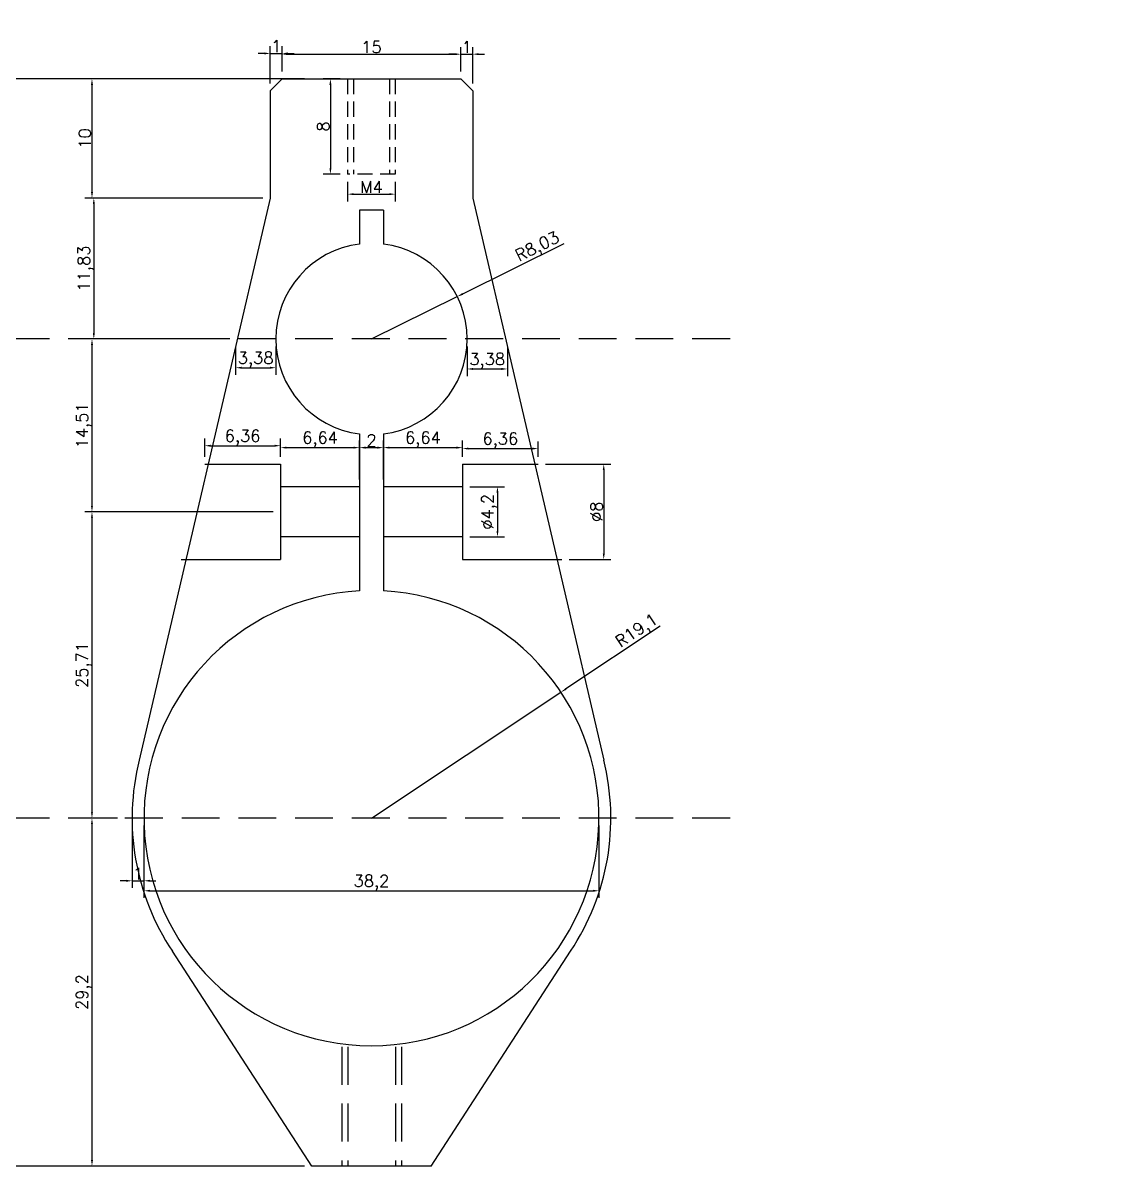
# Model space of a CAD drawing. Header units: millimetres. Extents: x 6817 to 10425, y -2870 to -164.
# Drawn here: x 9890.9 to 9981.6, y -916.4 to -820 of the extents above; entities that cross this region are included whole.
import ezdxf

# ---------------------------------------------------------------- set-up
doc = ezdxf.new("R2010")
doc.units = ezdxf.units.MM
doc.linetypes.add('HIDDEN', pattern=[9.525, 6.35, -3.175])
doc.layers.add('图层2', color=108, linetype='Continuous')
doc.styles.get("Standard").update_dxf_attribs({"font": 'txt', "bigfont": 'gbcbig.shx'})
doc.dimstyles.new('ISO-25', dxfattribs={"dimtxt": 1, "dimasz": 0.5, "dimexe": 0.6, "dimexo": 0.625, "dimgap": 0.1, "dimtad": 1, "dimtxsty": 'Standard', "dimcen": 2.5, "dimadec": 0, "dimazin": 0, "dimtfac": 1, "dimtmove": 0, "dimatfit": 3, "dimfxl": 1, "dimarcsym": 0})

# ---------------------------------------------------------------- blocks, each defined once
blk = doc.blocks.new('*D901')
at = {"layer": 'Defpoints', "color": 0, "linetype": 'ByBlock', "transparency": 16777216}
for p in [(9912.636, -822.545), (9912.636, -824.684), (9911.636, -825.684)]:
    blk.add_point(p, dxfattribs=at)
at = {"layer": '图层2', "color": 0, "linetype": 'ByBlock', "lineweight": -2, "transparency": 16777216}
for p, q in [((9911.136, -822.545), (9910.636, -822.545)), ((9911.636, -825.059), (9911.636, -821.945)), ((9911.636, -822.545), (9912.636, -822.545)), ((9912.636, -824.059), (9912.636, -821.945)), ((9913.136, -822.545), (9913.636, -822.545))]:
    blk.add_line(p, q, dxfattribs=at)
at = {"layer": '图层2', "color": 0, "linetype": 'ByBlock', "transparency": 16777216}
for points in [[(9911.136, -822.462), (9911.136, -822.629), (9911.636, -822.545)], [(9913.136, -822.462), (9913.136, -822.629), (9912.636, -822.545)]]:
    blk.add_solid(points, dxfattribs=at)
at = {"layer": '图层2', "color": 0, "linetype": 'ByBlock', "transparency": 16777216, "insert": (9912.136, -821.945), "char_height": 1, "attachment_point": 5}
blk.add_mtext('1', dxfattribs=at)
blk = doc.blocks.new('*D902')
at = {"layer": 'Defpoints', "color": 0, "linetype": 'ByBlock', "transparency": 16777216}
for p in [(9927.636, -822.608), (9912.636, -824.684), (9927.636, -824.684)]:
    blk.add_point(p, dxfattribs=at)
at = {"layer": '图层2', "color": 0, "linetype": 'ByBlock', "lineweight": -2, "transparency": 16777216}
for p, q in [((9912.636, -824.059), (9912.636, -822.008)), ((9913.136, -822.608), (9927.136, -822.608)), ((9927.636, -824.059), (9927.636, -822.008))]:
    blk.add_line(p, q, dxfattribs=at)
at = {"layer": '图层2', "color": 0, "linetype": 'ByBlock', "transparency": 16777216}
for points in [[(9913.136, -822.525), (9913.136, -822.691), (9912.636, -822.608)], [(9927.136, -822.525), (9927.136, -822.691), (9927.636, -822.608)]]:
    blk.add_solid(points, dxfattribs=at)
at = {"layer": '图层2', "color": 0, "linetype": 'ByBlock', "transparency": 16777216, "insert": (9920.136, -822.008), "char_height": 1, "attachment_point": 5}
blk.add_mtext('15', dxfattribs=at)
blk = doc.blocks.new('*D903')
at = {"layer": 'Defpoints', "color": 0, "linetype": 'ByBlock', "transparency": 16777216}
for p in [(9928.636, -822.608), (9927.636, -824.684), (9928.636, -825.684)]:
    blk.add_point(p, dxfattribs=at)
at = {"layer": '图层2', "color": 0, "linetype": 'ByBlock', "lineweight": -2, "transparency": 16777216}
for p, q in [((9927.136, -822.608), (9926.636, -822.608)), ((9927.636, -824.059), (9927.636, -822.008)), ((9927.636, -822.608), (9928.636, -822.608)), ((9928.636, -825.059), (9928.636, -822.008)), ((9929.136, -822.608), (9929.636, -822.608))]:
    blk.add_line(p, q, dxfattribs=at)
at = {"layer": '图层2', "color": 0, "linetype": 'ByBlock', "transparency": 16777216}
for points in [[(9927.136, -822.525), (9927.136, -822.691), (9927.636, -822.608)], [(9929.136, -822.525), (9929.136, -822.691), (9928.636, -822.608)]]:
    blk.add_solid(points, dxfattribs=at)
at = {"layer": '图层2', "color": 0, "linetype": 'ByBlock', "transparency": 16777216, "insert": (9928.136, -822.008), "char_height": 1, "attachment_point": 5}
blk.add_mtext('1', dxfattribs=at)
blk = doc.blocks.new('*D904')
at = {"layer": 'Defpoints', "color": 0, "linetype": 'ByBlock', "transparency": 16777216}
for p in [(9912.636, -824.684), (9896.669, -834.684), (9911.636, -834.684)]:
    blk.add_point(p, dxfattribs=at)
at = {"layer": '图层2', "color": 0, "linetype": 'ByBlock', "lineweight": -2, "transparency": 16777216}
for p, q in [((9912.011, -824.684), (9896.069, -824.684)), ((9896.669, -825.184), (9896.669, -834.184)), ((9911.011, -834.684), (9896.069, -834.684))]:
    blk.add_line(p, q, dxfattribs=at)
at = {"layer": '图层2', "color": 0, "linetype": 'ByBlock', "transparency": 16777216}
for points in [[(9896.586, -825.184), (9896.753, -825.184), (9896.669, -824.684)], [(9896.586, -834.184), (9896.753, -834.184), (9896.669, -834.684)]]:
    blk.add_solid(points, dxfattribs=at)
at = {"layer": '图层2', "color": 0, "linetype": 'ByBlock', "transparency": 16777216, "insert": (9896.069, -829.684), "char_height": 1, "attachment_point": 5, "rotation": 90}
blk.add_mtext('10', dxfattribs=at)
blk = doc.blocks.new('*D905')
at = {"layer": 'Defpoints', "color": 0, "linetype": 'ByBlock', "transparency": 16777216}
for p in [(9911.636, -834.684), (9896.824, -846.511), (9908.878, -846.511)]:
    blk.add_point(p, dxfattribs=at)
at = {"layer": '图层2', "color": 0, "linetype": 'ByBlock', "lineweight": -2, "transparency": 16777216}
for p, q in [((9911.011, -834.684), (9896.224, -834.684)), ((9896.824, -835.184), (9896.824, -846.011)), ((9908.253, -846.511), (9896.224, -846.511))]:
    blk.add_line(p, q, dxfattribs=at)
at = {"layer": '图层2', "color": 0, "linetype": 'ByBlock', "transparency": 16777216}
for points in [[(9896.741, -835.184), (9896.908, -835.184), (9896.824, -834.684)], [(9896.741, -846.011), (9896.908, -846.011), (9896.824, -846.511)]]:
    blk.add_solid(points, dxfattribs=at)
at = {"layer": '图层2', "color": 0, "linetype": 'ByBlock', "transparency": 16777216, "insert": (9896.141, -840.598), "char_height": 1, "attachment_point": 5, "rotation": 90}
blk.add_mtext('11,83', dxfattribs=at)
blk = doc.blocks.new('*D906')
at = {"layer": 'Defpoints', "color": 0, "linetype": 'ByBlock', "transparency": 16777216}
for p in [(9908.723, -846.511), (9896.669, -861.018), (9912.497, -861.018)]:
    blk.add_point(p, dxfattribs=at)
at = {"layer": '图层2', "color": 0, "linetype": 'ByBlock', "lineweight": -2, "transparency": 16777216}
for p, q in [((9908.098, -846.511), (9896.069, -846.511)), ((9896.669, -847.011), (9896.669, -860.518)), ((9911.872, -861.018), (9896.069, -861.018))]:
    blk.add_line(p, q, dxfattribs=at)
at = {"layer": '图层2', "color": 0, "linetype": 'ByBlock', "transparency": 16777216}
for points in [[(9896.586, -847.011), (9896.753, -847.011), (9896.669, -846.511)], [(9896.586, -860.518), (9896.753, -860.518), (9896.669, -861.018)]]:
    blk.add_solid(points, dxfattribs=at)
at = {"layer": '图层2', "color": 0, "linetype": 'ByBlock', "transparency": 16777216, "insert": (9895.986, -853.764), "char_height": 1, "attachment_point": 5, "rotation": 90}
blk.add_mtext('14,51', dxfattribs=at)
blk = doc.blocks.new('*D605')
at = {"layer": 'Defpoints', "color": 0, "linetype": 'ByBlock', "transparency": 16777216}
for p in [(9912.497, -861.018), (9896.669, -886.731), (9899.436, -886.731)]:
    blk.add_point(p, dxfattribs=at)
at = {"layer": '图层2', "color": 0, "linetype": 'ByBlock', "lineweight": -2, "transparency": 16777216}
for p, q in [((9911.872, -861.018), (9896.069, -861.018)), ((9896.669, -861.518), (9896.669, -886.231)), ((9898.811, -886.731), (9896.069, -886.731))]:
    blk.add_line(p, q, dxfattribs=at)
at = {"layer": '图层2', "color": 0, "linetype": 'ByBlock', "transparency": 16777216}
for points in [[(9896.586, -861.518), (9896.753, -861.518), (9896.669, -861.018)], [(9896.586, -886.231), (9896.753, -886.231), (9896.669, -886.731)]]:
    blk.add_solid(points, dxfattribs=at)
at = {"layer": '图层2', "color": 0, "linetype": 'ByBlock', "transparency": 16777216, "insert": (9895.986, -873.874), "char_height": 1, "attachment_point": 5, "rotation": 90}
blk.add_mtext('25,71', dxfattribs=at)
blk = doc.blocks.new('*D606')
at = {"layer": 'Defpoints', "color": 0, "linetype": 'ByBlock', "transparency": 16777216}
for p in [(9898.811, -886.731), (9896.669, -915.931), (9915.136, -915.931)]:
    blk.add_point(p, dxfattribs=at)
at = {"layer": '图层2', "color": 0, "linetype": 'ByBlock', "lineweight": -2, "transparency": 16777216}
for p, q in [((9898.186, -886.731), (9896.069, -886.731)), ((9896.669, -887.231), (9896.669, -915.431)), ((9914.511, -915.931), (9896.069, -915.931))]:
    blk.add_line(p, q, dxfattribs=at)
at = {"layer": '图层2', "color": 0, "linetype": 'ByBlock', "transparency": 16777216}
for points in [[(9896.586, -887.231), (9896.753, -887.231), (9896.669, -886.731)], [(9896.586, -915.431), (9896.753, -915.431), (9896.669, -915.931)]]:
    blk.add_solid(points, dxfattribs=at)
at = {"layer": '图层2', "color": 0, "linetype": 'ByBlock', "transparency": 16777216, "insert": (9895.986, -901.331), "char_height": 1, "attachment_point": 5, "rotation": 90}
blk.add_mtext('29,2', dxfattribs=at)
blk = doc.blocks.new('*D907')
at = {"layer": 'Defpoints', "color": 0, "linetype": 'ByBlock', "transparency": 16777216}
for p in [(9912.497, -855.47), (9906.135, -857.018), (9912.497, -857.018)]:
    blk.add_point(p, dxfattribs=at)
at = {"layer": '图层2', "color": 0, "linetype": 'ByBlock', "lineweight": -2, "transparency": 16777216}
for p, q in [((9906.135, -856.393), (9906.135, -854.87)), ((9912.497, -856.393), (9912.497, -854.87)), ((9906.635, -855.47), (9911.997, -855.47))]:
    blk.add_line(p, q, dxfattribs=at)
at = {"layer": '图层2', "color": 0, "linetype": 'ByBlock', "transparency": 16777216}
for points in [[(9906.635, -855.387), (9906.635, -855.553), (9906.135, -855.47)], [(9911.997, -855.387), (9911.997, -855.553), (9912.497, -855.47)]]:
    blk.add_solid(points, dxfattribs=at)
at = {"layer": '图层2', "color": 0, "linetype": 'ByBlock', "transparency": 16777216, "insert": (9909.316, -854.787), "char_height": 1, "attachment_point": 5}
blk.add_mtext('6,36', dxfattribs=at)
blk = doc.blocks.new('*D908')
at = {"layer": 'Defpoints', "color": 0, "linetype": 'ByBlock', "transparency": 16777216}
for p in [(9919.136, -855.631), (9912.497, -857.018), (9919.136, -858.918)]:
    blk.add_point(p, dxfattribs=at)
at = {"layer": '图层2', "color": 0, "linetype": 'ByBlock', "lineweight": -2, "transparency": 16777216}
for p, q in [((9912.497, -856.393), (9912.497, -855.031)), ((9919.136, -858.293), (9919.136, -855.031)), ((9912.997, -855.631), (9918.636, -855.631))]:
    blk.add_line(p, q, dxfattribs=at)
at = {"layer": '图层2', "color": 0, "linetype": 'ByBlock', "transparency": 16777216}
for points in [[(9912.997, -855.548), (9912.997, -855.715), (9912.497, -855.631)], [(9918.636, -855.548), (9918.636, -855.715), (9919.136, -855.631)]]:
    blk.add_solid(points, dxfattribs=at)
at = {"layer": '图层2', "color": 0, "linetype": 'ByBlock', "transparency": 16777216, "insert": (9915.817, -854.948), "char_height": 1, "attachment_point": 5}
blk.add_mtext('6,64', dxfattribs=at)
blk = doc.blocks.new('*D909')
at = {"layer": 'Defpoints', "color": 0, "linetype": 'ByBlock', "transparency": 16777216}
for p in [(9921.136, -855.631), (9919.136, -858.918), (9921.136, -858.918)]:
    blk.add_point(p, dxfattribs=at)
at = {"layer": '图层2', "color": 0, "linetype": 'ByBlock', "lineweight": -2, "transparency": 16777216}
for p, q in [((9919.136, -858.293), (9919.136, -855.031)), ((9921.136, -858.293), (9921.136, -855.031)), ((9919.636, -855.631), (9920.636, -855.631))]:
    blk.add_line(p, q, dxfattribs=at)
at = {"layer": '图层2', "color": 0, "linetype": 'ByBlock', "transparency": 16777216}
for points in [[(9919.636, -855.548), (9919.636, -855.715), (9919.136, -855.631)], [(9920.636, -855.548), (9920.636, -855.715), (9921.136, -855.631)]]:
    blk.add_solid(points, dxfattribs=at)
at = {"layer": '图层2', "color": 0, "linetype": 'ByBlock', "transparency": 16777216, "insert": (9920.136, -855.031), "char_height": 1, "attachment_point": 5}
blk.add_mtext('2', dxfattribs=at)
blk = doc.blocks.new('*D910')
at = {"layer": 'Defpoints', "color": 0, "linetype": 'ByBlock', "transparency": 16777216}
for p in [(9927.774, -855.631), (9927.774, -857.018), (9921.136, -858.918)]:
    blk.add_point(p, dxfattribs=at)
at = {"layer": '图层2', "color": 0, "linetype": 'ByBlock', "lineweight": -2, "transparency": 16777216}
for p, q in [((9921.136, -858.293), (9921.136, -855.031)), ((9927.774, -856.393), (9927.774, -855.031)), ((9921.636, -855.631), (9927.274, -855.631))]:
    blk.add_line(p, q, dxfattribs=at)
at = {"layer": '图层2', "color": 0, "linetype": 'ByBlock', "transparency": 16777216}
for points in [[(9921.636, -855.548), (9921.636, -855.715), (9921.136, -855.631)], [(9927.274, -855.548), (9927.274, -855.715), (9927.774, -855.631)]]:
    blk.add_solid(points, dxfattribs=at)
at = {"layer": '图层2', "color": 0, "linetype": 'ByBlock', "transparency": 16777216, "insert": (9924.455, -854.948), "char_height": 1, "attachment_point": 5}
blk.add_mtext('6,64', dxfattribs=at)
blk = doc.blocks.new('*D911')
at = {"layer": 'Defpoints', "color": 0, "linetype": 'ByBlock', "transparency": 16777216}
for p in [(9934.136, -855.712), (9927.774, -857.018), (9934.136, -857.018)]:
    blk.add_point(p, dxfattribs=at)
at = {"layer": '图层2', "color": 0, "linetype": 'ByBlock', "lineweight": -2, "transparency": 16777216}
for p, q in [((9927.774, -856.393), (9927.774, -855.112)), ((9934.136, -856.393), (9934.136, -855.112)), ((9928.274, -855.712), (9933.636, -855.712))]:
    blk.add_line(p, q, dxfattribs=at)
at = {"layer": '图层2', "color": 0, "linetype": 'ByBlock', "transparency": 16777216}
for points in [[(9928.274, -855.629), (9928.274, -855.795), (9927.774, -855.712)], [(9933.636, -855.629), (9933.636, -855.795), (9934.136, -855.712)]]:
    blk.add_solid(points, dxfattribs=at)
at = {"layer": '图层2', "color": 0, "linetype": 'ByBlock', "transparency": 16777216, "insert": (9930.955, -855.029), "char_height": 1, "attachment_point": 5}
blk.add_mtext('6,36', dxfattribs=at)
blk = doc.blocks.new('*D912')
at = {"layer": 'Defpoints', "color": 0, "linetype": 'ByBlock', "transparency": 16777216}
for p in [(9927.774, -858.918), (9927.774, -863.118), (9930.713, -863.118)]:
    blk.add_point(p, dxfattribs=at)
at = {"layer": '图层2', "color": 0, "linetype": 'ByBlock', "lineweight": -2, "transparency": 16777216}
for p, q in [((9928.399, -858.918), (9931.313, -858.918)), ((9930.713, -859.418), (9930.713, -862.618)), ((9928.399, -863.118), (9931.313, -863.118))]:
    blk.add_line(p, q, dxfattribs=at)
at = {"layer": '图层2', "color": 0, "linetype": 'ByBlock', "transparency": 16777216}
for points in [[(9930.629, -859.418), (9930.796, -859.418), (9930.713, -858.918)], [(9930.629, -862.618), (9930.796, -862.618), (9930.713, -863.118)]]:
    blk.add_solid(points, dxfattribs=at)
at = {"layer": '图层2', "color": 0, "linetype": 'ByBlock', "transparency": 16777216, "insert": (9930.029, -861.018), "char_height": 1, "attachment_point": 5, "rotation": 90}
blk.add_mtext('%%C4,2', dxfattribs=at)
blk = doc.blocks.new('*D913')
at = {"layer": 'Defpoints', "color": 0, "linetype": 'ByBlock', "transparency": 16777216}
for p in [(9934.136, -857.018), (9936.107, -865.018), (9939.638, -865.018)]:
    blk.add_point(p, dxfattribs=at)
at = {"layer": '图层2', "color": 0, "linetype": 'ByBlock', "lineweight": -2, "transparency": 16777216}
for p, q in [((9934.761, -857.018), (9940.238, -857.018)), ((9939.638, -857.518), (9939.638, -864.518)), ((9936.732, -865.018), (9940.238, -865.018))]:
    blk.add_line(p, q, dxfattribs=at)
at = {"layer": '图层2', "color": 0, "linetype": 'ByBlock', "transparency": 16777216}
for points in [[(9939.555, -857.518), (9939.722, -857.518), (9939.638, -857.018)], [(9939.555, -864.518), (9939.722, -864.518), (9939.638, -865.018)]]:
    blk.add_solid(points, dxfattribs=at)
at = {"layer": '图层2', "color": 0, "linetype": 'ByBlock', "transparency": 16777216, "insert": (9939.038, -861.018), "char_height": 1, "attachment_point": 5, "rotation": 90}
blk.add_mtext('%%C8', dxfattribs=at)
blk = doc.blocks.new('*D914')
at = {"layer": 'Defpoints', "color": 0, "linetype": 'ByBlock', "transparency": 16777216}
for p in [(9900.036, -886.731), (9901.036, -886.731), (9901.036, -891.988)]:
    blk.add_point(p, dxfattribs=at)
at = {"layer": '图层2', "color": 0, "linetype": 'ByBlock', "lineweight": -2, "transparency": 16777216}
for p, q in [((9900.036, -887.356), (9900.036, -892.588)), ((9901.036, -887.356), (9901.036, -892.588)), ((9899.536, -891.988), (9899.036, -891.988)), ((9900.036, -891.988), (9901.036, -891.988)), ((9901.536, -891.988), (9902.036, -891.988))]:
    blk.add_line(p, q, dxfattribs=at)
at = {"layer": '图层2', "color": 0, "linetype": 'ByBlock', "transparency": 16777216}
for points in [[(9899.536, -891.905), (9899.536, -892.072), (9900.036, -891.988)], [(9901.536, -891.905), (9901.536, -892.072), (9901.036, -891.988)]]:
    blk.add_solid(points, dxfattribs=at)
at = {"layer": '图层2', "color": 0, "linetype": 'ByBlock', "transparency": 16777216, "insert": (9900.536, -891.388), "char_height": 1, "attachment_point": 5}
blk.add_mtext('1', dxfattribs=at)
blk = doc.blocks.new('*D915')
at = {"layer": 'Defpoints', "color": 0, "linetype": 'ByBlock', "transparency": 16777216}
for p in [(9901.036, -886.731), (9939.236, -886.731), (9939.236, -892.827)]:
    blk.add_point(p, dxfattribs=at)
at = {"layer": '图层2', "color": 0, "linetype": 'ByBlock', "lineweight": -2, "transparency": 16777216}
for p, q in [((9901.036, -887.356), (9901.036, -893.427)), ((9939.236, -887.356), (9939.236, -893.427)), ((9901.536, -892.827), (9938.736, -892.827))]:
    blk.add_line(p, q, dxfattribs=at)
at = {"layer": '图层2', "color": 0, "linetype": 'ByBlock', "transparency": 16777216}
for points in [[(9901.536, -892.744), (9901.536, -892.911), (9901.036, -892.827)], [(9938.736, -892.744), (9938.736, -892.911), (9939.236, -892.827)]]:
    blk.add_solid(points, dxfattribs=at)
at = {"layer": '图层2', "color": 0, "linetype": 'ByBlock', "transparency": 16777216, "insert": (9920.136, -892.144), "char_height": 1, "attachment_point": 5}
blk.add_mtext('38,2', dxfattribs=at)
blk = doc.blocks.new('*D916')
at = {"layer": 'Defpoints', "color": 0, "linetype": 'ByBlock', "transparency": 16777216}
for p in [(9927.337, -842.958), (9920.136, -846.511)]:
    blk.add_point(p, dxfattribs=at)
at = {"layer": '图层2', "color": 0, "linetype": 'ByBlock', "lineweight": -2, "transparency": 16777216}
for p, q in [((9936.299, -838.537), (9927.786, -842.737)), ((9920.136, -846.511), (9927.337, -842.958))]:
    blk.add_line(p, q, dxfattribs=at)
at = {"layer": '图层2', "color": 0, "linetype": 'ByBlock', "transparency": 16777216}
blk.add_solid([(9927.749, -842.662), (9927.822, -842.812), (9927.337, -842.958)], dxfattribs=at)
at = {"layer": '图层2', "color": 0, "linetype": 'ByBlock', "transparency": 16777216, "insert": (9934.113, -838.854), "char_height": 1, "attachment_point": 5, "rotation": 26.25852}
blk.add_mtext('R8,03', dxfattribs=at)
blk = doc.blocks.new('*D917')
at = {"layer": 'Defpoints', "color": 0, "linetype": 'ByBlock', "transparency": 16777216}
for p in [(9936.044, -876.161), (9920.136, -886.731)]:
    blk.add_point(p, dxfattribs=at)
at = {"layer": '图层2', "color": 0, "linetype": 'ByBlock', "lineweight": -2, "transparency": 16777216}
for p, q in [((9944.379, -870.623), (9936.461, -875.884)), ((9920.136, -886.731), (9936.044, -876.161))]:
    blk.add_line(p, q, dxfattribs=at)
at = {"layer": '图层2', "color": 0, "linetype": 'ByBlock', "transparency": 16777216}
blk.add_solid([(9936.415, -875.815), (9936.507, -875.954), (9936.044, -876.161)], dxfattribs=at)
at = {"layer": '图层2', "color": 0, "linetype": 'ByBlock', "transparency": 16777216, "insert": (9942.46, -871.078), "char_height": 1, "attachment_point": 5, "rotation": 33.60127}
blk.add_mtext('R19,1', dxfattribs=at)
blk = doc.blocks.new('*D918')
at = {"layer": 'Defpoints', "color": 0, "linetype": 'ByBlock', "transparency": 16777216}
for p in [(9908.723, -846.511), (9912.106, -846.511), (9912.106, -848.924)]:
    blk.add_point(p, dxfattribs=at)
at = {"layer": '图层2', "color": 0, "linetype": 'ByBlock', "lineweight": -2, "transparency": 16777216}
for p, q in [((9908.723, -847.136), (9908.723, -849.524)), ((9912.106, -847.136), (9912.106, -849.524)), ((9909.223, -848.924), (9911.606, -848.924))]:
    blk.add_line(p, q, dxfattribs=at)
at = {"layer": '图层2', "color": 0, "linetype": 'ByBlock', "transparency": 16777216}
for points in [[(9909.223, -848.841), (9909.223, -849.008), (9908.723, -848.924)], [(9911.606, -848.841), (9911.606, -849.008), (9912.106, -848.924)]]:
    blk.add_solid(points, dxfattribs=at)
at = {"layer": '图层2', "color": 0, "linetype": 'ByBlock', "transparency": 16777216, "insert": (9910.414, -848.241), "char_height": 1, "attachment_point": 5}
blk.add_mtext('3,38', dxfattribs=at)
blk = doc.blocks.new('*D919')
at = {"layer": 'Defpoints', "color": 0, "linetype": 'ByBlock', "transparency": 16777216}
for p in [(9928.166, -846.511), (9931.549, -846.511), (9931.549, -849.029)]:
    blk.add_point(p, dxfattribs=at)
at = {"layer": '图层2', "color": 0, "linetype": 'ByBlock', "lineweight": -2, "transparency": 16777216}
for p, q in [((9928.166, -847.136), (9928.166, -849.629)), ((9931.549, -847.136), (9931.549, -849.629)), ((9928.666, -849.029), (9931.049, -849.029))]:
    blk.add_line(p, q, dxfattribs=at)
at = {"layer": '图层2', "color": 0, "linetype": 'ByBlock', "transparency": 16777216}
for points in [[(9928.666, -848.946), (9928.666, -849.113), (9928.166, -849.029)], [(9931.049, -848.946), (9931.049, -849.113), (9931.549, -849.029)]]:
    blk.add_solid(points, dxfattribs=at)
at = {"layer": '图层2', "color": 0, "linetype": 'ByBlock', "transparency": 16777216, "insert": (9929.857, -848.346), "char_height": 1, "attachment_point": 5}
blk.add_mtext('3,38', dxfattribs=at)
blk = doc.blocks.new('*D924')
at = {"layer": 'Defpoints', "color": 0, "linetype": 'ByBlock', "transparency": 16777216}
for p in [(9918.136, -824.684), (9916.688, -832.684), (9918.136, -832.684)]:
    blk.add_point(p, dxfattribs=at)
at = {"layer": '图层2', "color": 0, "linetype": 'ByBlock', "lineweight": -2, "transparency": 16777216}
for p, q in [((9917.511, -824.684), (9916.088, -824.684)), ((9916.688, -825.184), (9916.688, -832.184)), ((9917.511, -832.684), (9916.088, -832.684))]:
    blk.add_line(p, q, dxfattribs=at)
at = {"layer": '图层2', "color": 0, "linetype": 'ByBlock', "transparency": 16777216}
for points in [[(9916.605, -825.184), (9916.771, -825.184), (9916.688, -824.684)], [(9916.605, -832.184), (9916.771, -832.184), (9916.688, -832.684)]]:
    blk.add_solid(points, dxfattribs=at)
at = {"layer": '图层2', "color": 0, "linetype": 'ByBlock', "transparency": 16777216, "insert": (9916.088, -828.684), "char_height": 1, "attachment_point": 5, "rotation": 90}
blk.add_mtext('8', dxfattribs=at)
blk = doc.blocks.new('*D925')
at = {"layer": 'Defpoints', "color": 0, "linetype": 'ByBlock', "transparency": 16777216}
for p in [(9918.136, -832.684), (9922.136, -832.684), (9922.136, -834.359)]:
    blk.add_point(p, dxfattribs=at)
at = {"layer": '图层2', "color": 0, "linetype": 'ByBlock', "lineweight": -2, "transparency": 16777216}
for p, q in [((9918.136, -833.309), (9918.136, -834.959)), ((9922.136, -833.309), (9922.136, -834.959)), ((9918.636, -834.359), (9921.636, -834.359))]:
    blk.add_line(p, q, dxfattribs=at)
at = {"layer": '图层2', "color": 0, "linetype": 'ByBlock', "transparency": 16777216}
for points in [[(9918.636, -834.276), (9918.636, -834.442), (9918.136, -834.359)], [(9921.636, -834.276), (9921.636, -834.442), (9922.136, -834.359)]]:
    blk.add_solid(points, dxfattribs=at)
at = {"layer": '图层2', "color": 0, "linetype": 'ByBlock', "transparency": 16777216, "insert": (9920.136, -833.759), "char_height": 1, "attachment_point": 5}
blk.add_mtext('M4', dxfattribs=at)
blk = doc.blocks.new('*D1899')
at = {"layer": 'Defpoints', "color": 0, "linetype": 'ByBlock'}
for p in [(9886.9, -824.684), (9915.136, -824.684), (9915.136, -915.931)]:
    blk.add_point(p, dxfattribs=at)
at = {"layer": '图层2', "color": 0, "linetype": 'ByBlock', "lineweight": -2}
for p, q in [((9914.511, -824.684), (9886.3, -824.684)), ((9886.9, -915.431), (9886.9, -825.184)), ((9914.511, -915.931), (9886.3, -915.931))]:
    blk.add_line(p, q, dxfattribs=at)
at = {"layer": '图层2', "color": 0, "linetype": 'ByBlock'}
for points in [[(9886.817, -825.184), (9886.984, -825.184), (9886.9, -824.684)], [(9886.817, -915.431), (9886.984, -915.431), (9886.9, -915.931)]]:
    blk.add_solid(points, dxfattribs=at)
at = {"layer": '图层2', "color": 0, "linetype": 'ByBlock', "insert": (9886.217, -870.308), "char_height": 1, "attachment_point": 5, "rotation": 90}
blk.add_mtext('91,25', dxfattribs=at)
blk = doc.blocks.new('*D2126')
at = {"layer": 'Defpoints', "color": 0, "linetype": 'ByBlock'}
for p in [(10223.657, -339.202), (10223.657, -344.877), (10247.603, -344.877)]:
    blk.add_point(p, dxfattribs=at)
at = {"layer": 'Defpoints', "color": 0, "linetype": 'ByBlock', "transparency": 16777216}
for p in [(8490.813, -2490.52), (8490.813, -2500.59), (8495.813, -2500.59)]:
    blk.add_point(p, dxfattribs=at)
at = {"layer": '图层2', "color": 0, "linetype": 'ByBlock', "lineweight": -2}
for p, q in [((10224.282, -339.202), (10248.203, -339.202)), ((10247.603, -339.702), (10247.603, -344.377)), ((10224.282, -344.877), (10248.203, -344.877))]:
    blk.add_line(p, q, dxfattribs=at)
at = {"layer": '图层2', "color": 0, "linetype": 'ByBlock', "lineweight": -2, "transparency": 16777216}
for p, q in [((8490.813, -2499.965), (8490.813, -2489.92)), ((8495.813, -2499.965), (8495.813, -2489.92)), ((8495.313, -2490.52), (8491.313, -2490.52))]:
    blk.add_line(p, q, dxfattribs=at)
at = {"layer": '图层2', "color": 0, "linetype": 'ByBlock'}
for points in [[(10247.52, -339.702), (10247.687, -339.702), (10247.603, -339.202)], [(10247.52, -344.377), (10247.687, -344.377), (10247.603, -344.877)]]:
    blk.add_solid(points, dxfattribs=at)
at = {"layer": '图层2', "color": 0, "linetype": 'ByBlock', "transparency": 16777216}
for points in [[(8491.313, -2490.437), (8491.313, -2490.604), (8490.813, -2490.52)], [(8495.313, -2490.437), (8495.313, -2490.604), (8495.813, -2490.52)]]:
    blk.add_solid(points, dxfattribs=at)
at = {"layer": '图层2', "color": 0, "linetype": 'ByBlock', "insert": (10246.92, -342.039), "char_height": 1, "attachment_point": 5, "rotation": 90}
blk.add_mtext('5,67', dxfattribs=at)
at = {"layer": '图层2', "color": 0, "linetype": 'ByBlock', "transparency": 16777216, "insert": (8493.313, -2489.17), "char_height": 2.5, "attachment_point": 5}
blk.add_mtext('5', dxfattribs=at)
blk = doc.blocks.new('*D2135')
at = {"layer": 'Defpoints', "color": 0, "linetype": 'ByBlock'}
for p in [(10217.809, -308.872), (10215.309, -322.353), (10217.809, -322.353), (8520.699, -2501.899), (8521.923, -2501.875), (8521.325, -2502.94), (8534.065, -2513.083), (8534.065, -2513.083)]:
    blk.add_point(p, dxfattribs=at)
at = {"layer": '图层2', "color": 0, "linetype": 'ByBlock', "lineweight": -2}
for p, q in [((10215.309, -321.728), (10215.309, -308.272)), ((10217.809, -321.728), (10217.809, -308.272)), ((10215.809, -308.872), (10217.309, -308.872)), ((8521.603, -2500.9), (8522.675, -2499.803)), ((8521.464, -2501.451), (8520.818, -2500.855)), ((8520.836, -2502.55), (8519.961, -2501.854))]:
    blk.add_line(p, q, dxfattribs=at)
for start, end in [(138.93689, 139.83176), (135.64919, 137.29304)]:
    blk.add_arc((8534.065, -2513.083), 17.428, start, end, dxfattribs=at)
at = {"layer": '图层2', "color": 0, "linetype": 'ByBlock'}
for points in [[(10215.809, -308.788), (10215.809, -308.955), (10215.309, -308.872)], [(10217.309, -308.788), (10217.309, -308.955), (10217.809, -308.872)], [(8520.863, -2501.579), (8520.987, -2501.69), (8521.259, -2501.262)], [(8520.812, -2501.894), (8520.683, -2501.788), (8520.431, -2502.228)]]:
    blk.add_solid(points, dxfattribs=at)
at = {"layer": '图层2', "color": 0, "linetype": 'ByBlock', "insert": (10216.559, -308.188), "char_height": 1, "attachment_point": 5}
blk.add_mtext('2,5', dxfattribs=at)
at = {"layer": '图层2', "color": 0, "linetype": 'ByBlock', "insert": (8521.71, -2499.932), "char_height": 1, "attachment_point": 5, "rotation": 45.64919}
blk.add_mtext('4°', dxfattribs=at)
blk = doc.blocks.new('*D2136')
at = {"layer": 'Defpoints', "color": 0, "linetype": 'ByBlock'}
for p in [(10215.309, -305.16), (10187.985, -322.353), (10215.309, -322.353), (8518.444, -2501.943), (8521.325, -2502.94), (8518.95, -2504.556), (8534.065, -2513.083), (8534.065, -2513.083)]:
    blk.add_point(p, dxfattribs=at)
at = {"layer": '图层2', "color": 0, "linetype": 'ByBlock', "lineweight": -2}
for p, q in [((10187.985, -321.728), (10187.985, -304.56)), ((10215.309, -321.728), (10215.309, -304.56)), ((10188.485, -305.16), (10214.809, -305.16)), ((8520.836, -2502.55), (8518.586, -2500.759)), ((8518.406, -2504.249), (8516.832, -2503.361))]:
    blk.add_line(p, q, dxfattribs=at)
blk.add_arc((8534.065, -2513.083), 19.186, 142.96881, 149.0795, dxfattribs=at)
at = {"layer": '图层2', "color": 0, "linetype": 'ByBlock'}
for points in [[(10188.485, -305.076), (10188.485, -305.243), (10187.985, -305.16)], [(10214.809, -305.076), (10214.809, -305.243), (10215.309, -305.16)], [(8518.683, -2501.477), (8518.815, -2501.579), (8519.055, -2501.133)], [(8517.678, -2503.266), (8517.534, -2503.182), (8517.355, -2503.656)]]:
    blk.add_solid(points, dxfattribs=at)
at = {"layer": '图层2', "color": 0, "linetype": 'ByBlock', "insert": (10201.647, -304.476), "char_height": 1, "attachment_point": 5}
blk.add_mtext('27,32', dxfattribs=at)
at = {"layer": '图层2', "color": 0, "linetype": 'ByBlock', "insert": (8517.657, -2502.025), "char_height": 1, "attachment_point": 5, "rotation": 56.02416}
blk.add_mtext('9°', dxfattribs=at)

msp = doc.modelspace()

# ---------------------------------------------------------------- linework, layer by layer
at = {"layer": '图层2', "color": 6, "linetype": 'ByBlock'}
for p, q in [((9912.636, -824.684), (9911.636, -825.684)), ((9912.636, -824.684), (9927.636, -824.684)), ((9927.636, -824.684), (9928.636, -825.684)), ((9911.636, -825.684), (9911.636, -834.684)), ((9928.636, -825.684), (9928.636, -834.684)), ((9911.636, -834.684), (9900.638, -881.85)), ((9928.636, -834.684), (9939.634, -881.85)), ((9919.136, -835.698), (9919.136, -838.543)), ((9921.136, -835.698), (9919.136, -835.698)), ((9921.136, -835.698), (9921.136, -838.543)), ((9919.136, -854.478), (9919.136, -867.657)), ((9921.136, -854.478), (9921.136, -867.657)), ((9915.136, -915.931), (9903.417, -897.889)), ((9925.136, -915.931), (9936.854, -897.889)), ((9925.136, -915.931), (9915.136, -915.931))]:
    msp.add_line(p, q, dxfattribs=at)
at = {"layer": '图层2', "color": 1, "linetype": 'HIDDEN', "ltscale": 0.2}
for p, q in [((9918.136, -824.684), (9918.136, -832.684)), ((9918.636, -824.684), (9918.636, -832.684)), ((9921.636, -824.684), (9921.636, -832.684)), ((9922.136, -824.684), (9922.136, -832.684)), ((9922.136, -832.684), (9918.136, -832.684))]:
    msp.add_line(p, q, dxfattribs=at)
at = {"layer": '图层2', "color": 3, "linetype": 'HIDDEN', "ltscale": 0.5}
for p, q in [((9950.24, -846.511), (9589.02, -846.511)), ((9950.24, -886.731), (9587.238, -886.731))]:
    msp.add_line(p, q, dxfattribs=at)
at = {"layer": '图层2', "color": 2, "linetype": 'ByBlock'}
for p, q in [((9906.135, -857.018), (9912.497, -857.018)), ((9912.497, -857.018), (9912.497, -865.018)), ((9927.774, -857.018), (9927.774, -865.018)), ((9927.774, -857.018), (9934.136, -857.018)), ((9919.136, -858.918), (9912.497, -858.918)), ((9927.774, -858.918), (9921.136, -858.918)), ((9919.136, -863.118), (9912.497, -863.118)), ((9927.774, -863.118), (9921.136, -863.118)), ((9904.165, -865.018), (9912.497, -865.018)), ((9927.774, -865.018), (9936.107, -865.018))]:
    msp.add_line(p, q, dxfattribs=at)
at = {"layer": '图层2', "color": 1, "linetype": 'HIDDEN', "ltscale": 0.5}
for p, q in [((9917.648, -905.931), (9917.648, -915.931)), ((9918.148, -905.931), (9918.148, -915.931)), ((9922.148, -905.931), (9922.148, -915.931)), ((9922.648, -905.931), (9922.648, -915.931))]:
    msp.add_line(p, q, dxfattribs=at)
at = {"layer": '图层2', "color": 6, "linetype": 'ByBlock'}
for centre, radius, start, end in [((9920.136, -846.511), 8.03, 97.15379, 262.84621), ((9920.136, -846.511), 8.03, 277.15379, 82.84621), ((9920.136, -886.731), 19.1, 93.00115, 86.99885), ((9920.136, -886.731), 20.1, 165.94471, 213.71903), ((9920.136, -886.731), 20.1, 326.28097, 14.05529)]:
    msp.add_arc(centre, radius, start, end, dxfattribs=at)

# ---------------------------------------------------------------- dimensions: what is measured, and where the dimension line sits
at = {"layer": '图层2', "color": 2, "linetype": 'ByBlock'}
for base, p1, p2, picture, middle in [((10215.309, -305.16), (10187.985, -322.353), (10215.309, -322.353), '*D2136', (10201.647, -304.476)), ((10217.809, -308.872), (10215.309, -322.353), (10217.809, -322.353), '*D2135', (10216.559, -308.188))]:
    dim = msp.add_linear_dim(base=base, p1=p1, p2=p2, dimstyle='ISO-25', dxfattribs=at)
    dim.commit()
    dim.dimension.update_dxf_attribs({"geometry": picture, "text_midpoint": middle})
dim = msp.add_linear_dim(base=(10247.6033, -344.8767), p1=(10223.6566, -339.202), p2=(10223.6566, -344.8767), angle=90, dimstyle='ISO-25', dxfattribs=at)
dim.commit()
dim.dimension.update_dxf_attribs({"geometry": '*D2126', "text_midpoint": (10246.9199, -342.0394)})
at = {"layer": '图层2', "color": 3, "linetype": 'ByBlock'}
for base, p1, p2, picture, middle in [((9912.636, -822.545), (9911.636, -825.684), (9912.636, -824.684), '*D901', (9912.136, -821.945)), ((9927.636, -822.608), (9912.636, -824.684), (9927.636, -824.684), '*D902', (9920.136, -822.008)), ((9928.636, -822.608), (9927.636, -824.684), (9928.636, -825.684), '*D903', (9928.136, -822.008)), ((9912.106, -848.924), (9908.723, -846.511), (9912.106, -846.511), '*D918', (9910.414, -848.241)), ((9931.549, -849.029), (9928.166, -846.511), (9931.549, -846.511), '*D919', (9929.857, -848.346)), ((9912.497, -855.47), (9906.135, -857.018), (9912.497, -857.018), '*D907', (9909.316, -854.787)), ((9919.136, -855.631), (9912.497, -857.018), (9919.136, -858.918), '*D908', (9915.817, -854.948)), ((9921.136, -855.631), (9919.136, -858.918), (9921.136, -858.918), '*D909', (9920.136, -855.031)), ((9927.774, -855.631), (9921.136, -858.918), (9927.774, -857.018), '*D910', (9924.455, -854.948)), ((9934.136, -855.712), (9927.774, -857.018), (9934.136, -857.018), '*D911', (9930.955, -855.029)), ((9901.036, -891.988), (9900.036, -886.731), (9901.036, -886.731), '*D914', (9900.536, -891.388)), ((9939.236, -892.827), (9901.036, -886.731), (9939.236, -886.731), '*D915', (9920.136, -892.144))]:
    dim = msp.add_linear_dim(base=base, p1=p1, p2=p2, dimstyle='ISO-25', dxfattribs=at)
    dim.commit()
    dim.dimension.update_dxf_attribs({"geometry": picture, "text_midpoint": middle})
for base, p1, p2, picture, middle in [((9886.9, -824.684), (9915.136, -915.931), (9915.136, -824.684), '*D1899', (9886.217, -870.308)), ((9896.669, -834.684), (9912.636, -824.684), (9911.636, -834.684), '*D904', (9896.069, -829.684)), ((9916.688, -832.684), (9918.136, -824.684), (9918.136, -832.684), '*D924', (9916.088, -828.684)), ((9896.824, -846.511), (9911.636, -834.684), (9908.878, -846.511), '*D905', (9896.141, -840.598)), ((9896.669, -861.018), (9908.723, -846.511), (9912.497, -861.018), '*D906', (9895.986, -853.764)), ((9896.669, -886.731), (9912.497, -861.018), (9899.436, -886.731), '*D605', (9895.986, -873.874)), ((9896.669, -915.931), (9898.811, -886.731), (9915.136, -915.931), '*D606', (9895.986, -901.331))]:
    dim = msp.add_linear_dim(base=base, p1=p1, p2=p2, angle=90, dimstyle='ISO-25', dxfattribs=at)
    dim.commit()
    dim.dimension.update_dxf_attribs({"geometry": picture, "text_midpoint": middle})
dim = msp.add_linear_dim(base=(9922.136, -834.359), p1=(9918.136, -832.684), p2=(9922.136, -832.684), text='M4', dimstyle='ISO-25', dxfattribs=at)
dim.commit()
dim.dimension.update_dxf_attribs({"geometry": '*D925', "text_midpoint": (9920.136, -833.759)})
for center, mpoint, picture, middle in [((9920.136, -846.511), (9927.337, -842.958), '*D916', (9934.416, -839.466)), ((9920.136, -886.731), (9936.044, -876.161), '*D917', (9942.838, -871.647))]:
    dim = msp.add_radius_dim(center=center, mpoint=mpoint, dimstyle='ISO-25', dxfattribs=at)
    dim.commit()
    dim.dimension.update_dxf_attribs({"geometry": picture, "text_midpoint": middle, "dimtype": 164})
for base, p1, p2, picture, middle in [((9939.638, -865.018), (9934.136, -857.018), (9936.107, -865.018), '*D913', (9939.038, -861.018)), ((9930.713, -863.118), (9927.774, -858.918), (9927.774, -863.118), '*D912', (9930.029, -861.018))]:
    dim = msp.add_linear_dim(base=base, p1=p1, p2=p2, angle=90, text='%%C<>', dimstyle='ISO-25', dxfattribs=at)
    dim.commit()
    dim.dimension.update_dxf_attribs({"geometry": picture, "text_midpoint": middle})

doc.saveas('drawing.dxf')
